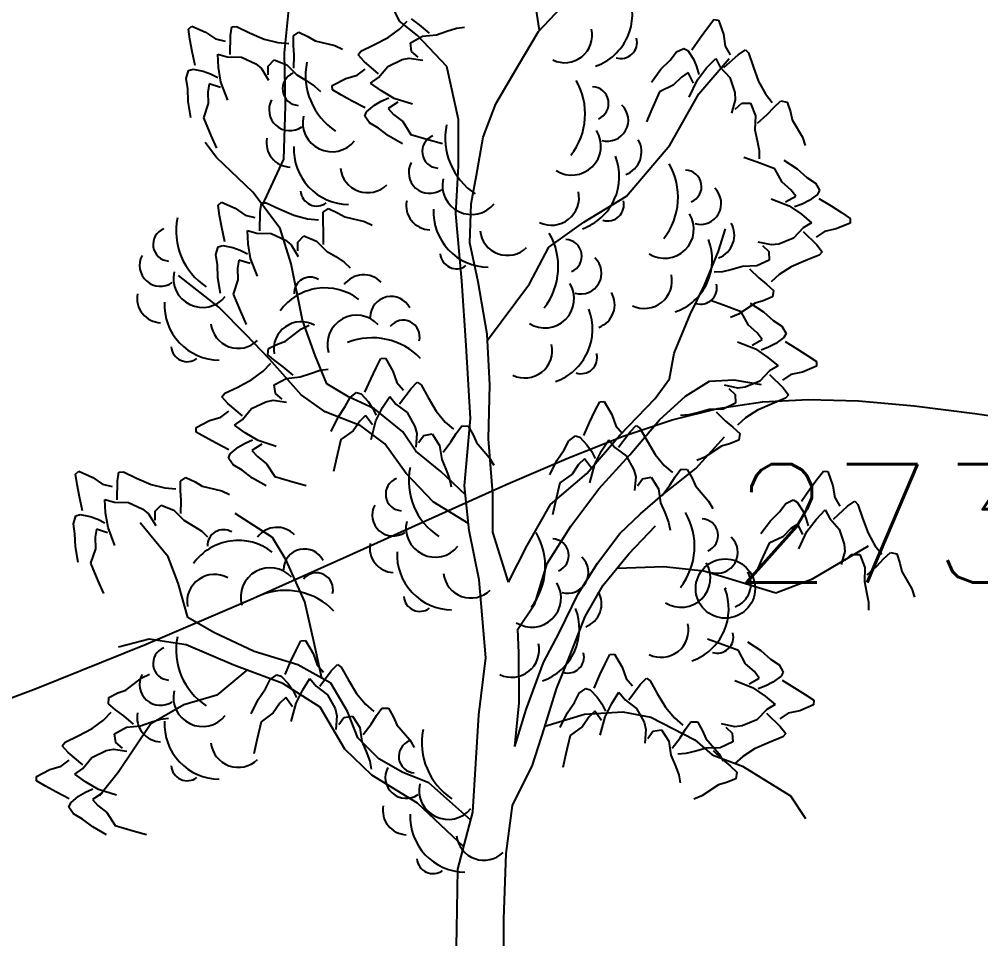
# Model space of a CAD drawing. Header units: millimetres. Extents: x 524954 to 526204, y 9523489 to 9524010.
# Drawn here: x 525845.68 to 525853.78, y 9523672.69 to 9523680.45 of the extents above; entities that cross this region are included whole.
import ezdxf

# ---------------------------------------------------------------- set-up
doc = ezdxf.new("R2010")
doc.units = ezdxf.units.MM
doc.header["$PDMODE"] = 32
doc.header["$PDSIZE"] = 0.5
doc.linetypes.add('ACAD_ISO12W100', pattern=[21, 12, -3, 0, -3, 0, -3])
for name, color, linetype in [('Arbre', 34, 'ACAD_ISO12W100'), ('CN_02_00', 4, 'Continuous'), ('TopoAlt', 3, 'Continuous'), ('TOPOJIS', 7, 'Continuous')]:
    doc.layers.add(name, color=color, linetype=linetype)
doc.styles.add('Simplex 1.0', font='Simplex.shx', dxfattribs={"width": 0.99, "height": 1})

# ---------------------------------------------------------------- blocks, each defined once
blk = doc.blocks.new('TCPOINT M')
at = {"color": 0}
blk.add_point((0, 0), dxfattribs=at)
at = {"layer": 'TopoAlt', "style": 'Simplex 1.0', "width": 0.99}
blk.add_attdef('ALT', (0.15, 0.15), '', height=1, dxfattribs=at)
blk = doc.blocks.new('v088')
at = {"linetype": 'Continuous'}
for p, q in [((0.3448, 10.1217), (0.2693, 10.6145)), ((-1.8059, 9.9306), (-1.7492, 10.4915)), ((-0.8352, 10.1996), (-0.9911, 10.5198)), ((0.3358, 10.1122), (0.6339, 10.4293)), ((-0.6834, 10.0784), (-0.8352, 10.1996)), ((-0.4354, 9.8162), (-0.6834, 10.0784)), ((0.1676, 9.8288), (0.3358, 10.1122)), ((-1.7966, 9.483), (-1.8059, 9.9306)), ((-0.339, 9.3704), (-0.4354, 9.8162)), ((-0.0246, 9.5014), (0.1676, 9.8288)), ((1.6901, 9.587), (1.945, 9.8846)), ((1.4442, 9.1527), (1.6901, 9.587)), ((-0.1306, 9.2193), (-0.0246, 9.5014)), ((-1.8121, 9.0349), (-1.7966, 9.483)), ((-0.337, 8.9787), (-0.339, 9.3704)), ((-2.3783, 9.048), (-2.4742, 9.1766)), ((-0.1861, 8.901), (-0.1306, 9.2193)), ((1.08, 8.7222), (1.4442, 9.1527)), ((-2.0737, 8.7558), (-2.3783, 9.048)), ((-1.992, 8.6473), (-1.8121, 9.0349)), ((-0.3597, 8.574), (-0.337, 8.9787)), ((-0.2308, 8.6575), (-0.1861, 8.901)), ((-1.8434, 8.4497), (-2.0737, 8.7558)), ((0.7177, 8.5032), (1.08, 8.7222)), ((-0.2426, 8.3277), (-0.2308, 8.6575)), ((-0.3105, 8.0091), (-0.3597, 8.574)), ((-1.7501, 8.1531), (-1.8434, 8.4497)), ((0.4236, 8.2918), (0.7177, 8.5032)), ((1.8546, 8.2596), (1.9129, 8.4473)), ((-0.1735, 7.9995), (-0.2426, 8.3277)), ((0.2621, 7.9837), (0.4236, 8.2918)), ((1.7363, 7.971), (1.8546, 8.2596)), ((-1.6531, 7.6763), (-1.7501, 8.1531)), ((-2.3581, 7.786), (-2.6995, 8.0525)), ((-0.2742, 7.4626), (-0.3105, 8.0091)), ((-0.0959, 7.5596), (-0.1735, 7.9995)), ((-0.0934, 7.5087), (0.2621, 7.9837)), ((1.617, 7.726), (1.7363, 7.971)), ((-2.1294, 7.5544), (-2.3581, 7.786)), ((1.4808, 7.3998), (1.617, 7.726)), ((-1.5474, 7.38), (-1.6531, 7.6763)), ((-1.9323, 7.3471), (-2.1294, 7.5544)), ((-0.0745, 7.1309), (-0.0959, 7.5596)), ((-0.2365, 6.8477), (-0.2742, 7.4626)), ((-1.4491, 7.1395), (-1.5474, 7.38)), ((1.4418, 7.1813), (1.4808, 7.3998)), ((-1.6648, 7.048), (-1.9323, 7.3471)), ((-1.2665, 7.0314), (-1.4491, 7.1395)), ((1.3209, 7.0171), (1.4418, 7.1813)), ((1.5755, 7.0348), (1.778, 7.1634)), ((1.778, 7.1634), (1.983, 7.1739)), ((1.983, 7.1739), (2.2139, 7.1352)), ((-0.0837, 6.6768), (-0.0745, 7.1309)), ((-1.4628, 6.9029), (-1.6648, 7.048)), ((-1.0467, 6.9303), (-1.2665, 7.0314)), ((1.0227, 6.7061), (1.3209, 7.0171)), ((1.3557, 6.8374), (1.5755, 7.0348)), ((-1.1618, 6.7848), (-1.4628, 6.9029)), ((-0.8063, 6.7363), (-1.0467, 6.9303)), ((-0.2869, 6.2807), (-0.2365, 6.8477)), ((1.107, 6.54), (1.3557, 6.8374)), ((-0.9597, 6.6336), (-1.1618, 6.7848)), ((-0.6972, 6.5707), (-0.8063, 6.7363)), ((-0.0491, 6.2111), (-0.0837, 6.6768)), ((0.7433, 6.3831), (1.0227, 6.7061)), ((1.6628, 6.4272), (1.906, 6.6935)), ((-0.7803, 6.3824), (-0.9597, 6.6336)), ((-0.4884, 6.4009), (-0.6972, 6.5707)), ((0.8455, 6.2546), (1.107, 6.54)), ((1.3814, 6.2037), (1.6628, 6.4272)), ((-0.5514, 6.1446), (-0.7803, 6.3824)), ((-0.2789, 6.2036), (-0.4884, 6.4009)), ((0.4379, 6.1217), (0.7433, 6.3831)), ((-0.2479, 5.9022), (-0.2869, 6.2807)), ((0.6096, 5.9388), (0.8455, 6.2546)), ((-0.0486, 5.8877), (-0.0491, 6.2111)), ((1.1982, 6.0444), (1.3814, 6.2037)), ((-0.2539, 5.9607), (-0.5514, 6.1446)), ((0.2399, 5.7756), (0.4379, 6.1217)), ((-1.9071, 5.8427), (-2.2223, 6.0475)), ((1.0213, 5.879), (1.1982, 6.0444)), ((-2.7868, 5.6812), (-3.0229, 5.9686)), ((0.4109, 5.6237), (0.6096, 5.9388)), ((1.0995, 5.7065), (1.3247, 5.9413)), ((-1.7911, 5.6523), (-1.9071, 5.8427)), ((-0.1646, 5.4873), (-0.2479, 5.9022)), ((0.0846, 5.4676), (-0.0486, 5.8877)), ((0.8338, 5.6263), (1.0213, 5.879)), ((0.0846, 5.4676), (0.2399, 5.7756)), ((2.6462, 5.4963), (3.1193, 5.7735)), ((-2.7013, 5.4591), (-2.7868, 5.6812)), ((0.8812, 5.4407), (1.0995, 5.7065)), ((-1.6346, 5.3011), (-1.7911, 5.6523)), ((0.3061, 5.2857), (0.4109, 5.6237)), ((0.6713, 5.3679), (0.8338, 5.6263)), ((1.0006, 5.5861), (1.394, 5.6007)), ((1.394, 5.6007), (1.7306, 5.5642)), ((1.7306, 5.5642), (1.9997, 5.4827)), ((-2.6206, 5.1685), (-2.7013, 5.4591)), ((-0.1073, 4.8293), (-0.1646, 5.4873)), ((0.7312, 5.1764), (0.8812, 5.4407)), ((1.9997, 5.4827), (2.3377, 5.3779)), ((2.3377, 5.3779), (2.6462, 5.4963)), ((0.5102, 5.0412), (0.6713, 5.3679)), ((-1.5592, 4.9668), (-1.6346, 5.3011)), ((0.1613, 5.0712), (0.3061, 5.2857)), ((-2.4003, 5.0425), (-2.6206, 5.1685)), ((0.6191, 4.888), (0.7312, 5.1764)), ((-2.0611, 4.8817), (-2.4003, 5.0425)), ((0.1717, 4.8724), (0.1613, 5.0712)), ((0.3786, 4.7897), (0.5102, 5.0412)), ((-2.9464, 4.9876), (-3.2062, 4.92)), ((-2.6344, 4.9381), (-2.9464, 4.9876)), ((-1.4917, 4.6586), (-1.5592, 4.9668)), ((-2.2328, 4.7662), (-2.6344, 4.9381)), ((-1.6919, 4.7713), (-2.0611, 4.8817)), ((0.1743, 4.4496), (0.1717, 4.8724)), ((0.489, 4.5681), (0.6191, 4.888)), ((-0.1657, 4.3492), (-0.1073, 4.8293)), ((0.2314, 4.3948), (0.3786, 4.7897)), ((-2.1227, 4.7254), (-2.3768, 4.5144)), ((-1.8192, 4.6131), (-2.2328, 4.7662)), ((-1.415, 4.6154), (-1.6919, 4.7713)), ((-1.5041, 4.4145), (-1.8192, 4.6131)), ((-1.2732, 4.3758), (-1.415, 4.6154)), ((0.3841, 4.2301), (0.489, 4.5681)), ((-2.3768, 4.5144), (-2.655, 4.434)), ((-2.655, 4.434), (-2.9315, 4.2727)), ((-1.2976, 4.0581), (-1.5041, 4.4145)), ((0.1384, 4.0819), (0.1743, 4.4496)), ((0.1384, 4.0819), (0.2314, 4.3948)), ((-1.1877, 4.1537), (-1.2732, 4.3758)), ((-0.2169, 3.5272), (-0.1657, 4.3492)), ((0.3911, 4.2526), (0.7235, 4.3553)), ((0.7235, 4.3553), (1.0465, 4.3745)), ((1.0465, 4.3745), (1.2838, 4.3297)), ((1.2838, 4.3297), (1.6547, 4.1385)), ((-2.9315, 4.2727), (-3.209, 3.8627)), ((0.2848, 3.9233), (0.3841, 4.2301)), ((-1.0099, 3.9771), (-1.1877, 4.1537)), ((1.6547, 4.1385), (1.8004, 4.0109)), ((-1.0692, 3.839), (-1.2976, 4.0581)), ((-0.8085, 3.8631), (-1.0099, 3.9771)), ((1.8004, 4.0109), (2.0573, 3.9168)), ((0.1177, 3.584), (0.2848, 3.9233)), ((2.0573, 3.9168), (2.4606, 3.664)), ((-3.209, 3.8627), (-3.3666, 3.6666)), ((-0.6849, 3.6045), (-1.0692, 3.839)), ((-0.589, 3.7744), (-0.8085, 3.8631)), ((-0.2343, 3.4611), (-0.589, 3.7744)), ((2.4606, 3.664), (2.589, 3.4739)), ((-0.2941, 3.234), (-0.6849, 3.6045)), ((0.064, 3.1786), (0.1177, 3.584)), ((-0.3436, 3.0457), (-0.2169, 3.5272)), ((0.0445, 2.6247), (0.064, 3.1786)), ((-0.3518, 2.5418), (-0.3436, 3.0457)), ((0.0429, 2.1085), (0.0445, 2.6247)), ((-0.3726, 1.7516), (-0.3518, 2.5418))]:
    blk.add_line(p, q, dxfattribs=at)
at = {"color": 3, "linetype": 'Continuous'}
for p, q in [((-0.6662, 10.1688), (-0.7348, 10.218)), ((-2.6162, 10.1323), (-2.587, 10.1577)), ((-2.587, 10.1577), (-2.4712, 10.1066)), ((-2.2608, 10.0773), (-2.2494, 10.1511)), ((-2.2494, 10.1511), (-2.2113, 10.1522)), ((-2.2113, 10.1522), (-2.101, 10.101)), ((-0.8359, 10.1311), (-0.7709, 10.1978)), ((-0.5833, 10.0982), (-0.6662, 10.1688)), ((-0.4378, 10.1134), (-0.3559, 10.1397)), ((-0.3559, 10.1397), (-0.2873, 10.1487)), ((1.7002, 10.0578), (1.7617, 10.1424)), ((1.7617, 10.1424), (1.8156, 10.2117)), ((1.8156, 10.2117), (1.8541, 10.2078)), ((1.8541, 10.2078), (1.8964, 10.0886)), ((-2.6028, 10.0456), (-2.6162, 10.1323)), ((-2.4712, 10.1066), (-2.3879, 10.0492)), ((-2.2643, 9.9167), (-2.2608, 10.0773)), ((-2.101, 10.101), (-1.977, 10.0475)), ((-1.7305, 9.9947), (-1.7301, 10.0737)), ((-1.7301, 10.0737), (-1.6848, 10.1049)), ((-1.6848, 10.1049), (-1.6075, 10.069)), ((-1.6075, 10.069), (-1.5466, 10.0327)), ((-1.0512, 9.9981), (-0.9313, 10.0604)), ((-0.9313, 10.0604), (-0.8359, 10.1311)), ((-0.7431, 10.0152), (-0.6418, 10.0712)), ((-0.6418, 10.0712), (-0.5231, 10.0829)), ((-0.5231, 10.0829), (-0.4378, 10.1134)), ((1.631, 9.9578), (1.7002, 10.0578)), ((1.8964, 10.0886), (1.9118, 9.9886)), ((-2.5835, 9.9428), (-2.6028, 10.0456)), ((-2.3879, 10.0492), (-2.3057, 10.0298)), ((-1.977, 10.0475), (-1.8618, 10.0181)), ((-1.8618, 10.0181), (-1.7691, 10.0099)), ((-1.7254, 9.9105), (-1.7305, 9.9947)), ((-1.5466, 10.0327), (-1.3822, 9.9939)), ((-1.3822, 9.9939), (-1.316, 9.9632)), ((-1.1606, 9.945), (-1.0512, 9.9981)), ((-0.7336, 9.9427), (-0.7431, 10.0152)), ((1.9118, 9.9886), (1.9541, 9.9155)), ((-2.5582, 9.8238), (-2.5835, 9.9428)), ((-2.3678, 9.9191), (-2.2883, 9.8969)), ((-2.3619, 9.8077), (-2.3678, 9.9191)), ((-2.2883, 9.8969), (-2.1685, 9.895)), ((-2.1685, 9.895), (-2.0471, 9.8386)), ((-1.7277, 9.8016), (-1.7254, 9.9105)), ((-1.1838, 9.9148), (-1.1606, 9.945)), ((-1.1339, 9.8592), (-1.1838, 9.9148)), ((-0.677, 9.8958), (-0.7336, 9.9427)), ((1.4463, 9.8693), (1.5002, 9.9386)), ((1.5002, 9.9386), (1.5617, 9.9693)), ((1.5617, 9.9693), (1.5963, 9.9501)), ((1.5963, 9.9501), (1.6425, 9.877)), ((1.9002, 9.8078), (2.0195, 9.9155)), ((2.0195, 9.9155), (2.081, 9.9578)), ((2.081, 9.9578), (2.1079, 9.9309)), ((2.1079, 9.9309), (2.1464, 9.8155)), ((-2.0471, 9.8386), (-1.9997, 9.7992)), ((-1.9438, 9.7464), (-1.9432, 9.8199)), ((-1.9432, 9.8199), (-1.893, 9.873)), ((-1.893, 9.873), (-1.7856, 9.8299)), ((-1.7856, 9.8299), (-1.7015, 9.7452)), ((-1.0116, 9.755), (-1.1339, 9.8592)), ((-1.0114, 9.724), (-0.9342, 9.8156)), ((-0.9342, 9.8156), (-0.8138, 9.874)), ((-0.8138, 9.874), (-0.7533, 9.8858)), ((-0.7533, 9.8858), (-0.6387, 9.8698)), ((1.3694, 9.7924), (1.4463, 9.8693)), ((1.6425, 9.877), (1.6694, 9.8155)), ((1.6694, 9.8155), (1.6887, 9.7501)), ((1.7541, 9.8039), (1.831, 9.8847)), ((1.831, 9.8847), (1.8695, 9.8116)), ((2.1464, 9.8155), (2.1926, 9.6885)), ((-2.634, 9.7155), (-2.6142, 9.7814)), ((-2.6142, 9.7814), (-2.5764, 9.7933)), ((-2.5764, 9.7933), (-2.4916, 9.7768)), ((-2.4916, 9.7768), (-2.4283, 9.7541)), ((-2.4283, 9.7541), (-2.3676, 9.7232)), ((-2.3419, 9.6831), (-2.3619, 9.8077)), ((-1.9997, 9.7992), (-1.9397, 9.7002)), ((-1.7015, 9.7452), (-1.624, 9.6985)), ((-1.2895, 9.7147), (-1.1923, 9.7429)), ((-1.1923, 9.7429), (-1.1254, 9.7944)), ((1.2886, 9.6847), (1.3694, 9.7924)), ((1.6002, 9.7655), (1.5425, 9.727)), ((1.6425, 9.677), (1.6002, 9.7655)), ((1.6771, 9.7039), (1.7541, 9.8039)), ((1.8695, 9.8116), (1.9502, 9.7232)), ((-2.6206, 9.6288), (-2.634, 9.7155)), ((-2.4395, 9.6694), (-2.4511, 9.6011)), ((-2.3461, 9.6395), (-2.4395, 9.6694)), ((-2.2831, 9.5325), (-2.3419, 9.6831)), ((-1.624, 9.6985), (-1.5519, 9.6516)), ((-1.5519, 9.6516), (-1.5015, 9.6041)), ((-1.4022, 9.6572), (-1.2895, 9.7147)), ((-1.401, 9.6186), (-1.4022, 9.6572)), ((-1.0789, 9.6763), (-1.0114, 9.724)), ((-0.9888, 9.6106), (-1.0789, 9.6763)), ((1.4733, 9.6578), (1.3579, 9.6039)), ((1.5425, 9.727), (1.4733, 9.6578)), ((1.6079, 9.5578), (1.6771, 9.7039)), ((1.9502, 9.7232), (1.9925, 9.5962)), ((2.1926, 9.6885), (2.2503, 9.5847)), ((-2.6175, 9.52), (-2.6206, 9.6288)), ((-2.4511, 9.6011), (-2.4483, 9.5032)), ((-1.3254, 9.5742), (-1.401, 9.6186)), ((-1.2335, 9.5242), (-1.3254, 9.5742)), ((-0.8796, 9.5473), (-0.9888, 9.6106)), ((1.3579, 9.6039), (1.2925, 9.4577)), ((1.9925, 9.5962), (1.9964, 9.5347)), ((2.2503, 9.5847), (2.308, 9.5116)), ((-2.5946, 9.3874), (-2.6175, 9.52)), ((-2.4483, 9.5032), (-2.4883, 9.3823)), ((-1.1253, 9.4685), (-1.2335, 9.5242)), ((-1.1132, 9.4352), (-1.0467, 9.4905)), ((-1.0467, 9.4905), (-0.9892, 9.5252)), ((-0.9892, 9.5252), (-0.9269, 9.5527)), ((-0.8484, 9.5165), (-0.9306, 9.463)), ((-0.7257, 9.4976), (-0.8796, 9.5473)), ((1.9964, 9.5347), (1.9656, 9.4231)), ((1.9964, 9.4577), (2.0502, 9.5077)), ((2.0502, 9.5077), (2.1233, 9.5077)), ((2.1233, 9.5077), (2.1656, 9.4)), ((2.3233, 9.4731), (2.381, 9.527)), ((2.381, 9.527), (2.4349, 9.5154)), ((2.4349, 9.5154), (2.4618, 9.4347)), ((-1.1278, 9.3984), (-1.1132, 9.4352)), ((-0.9306, 9.463), (-0.885, 9.4108)), ((-0.885, 9.4108), (-0.8073, 9.3511)), ((1.2925, 9.4577), (1.2463, 9.35)), ((2.1849, 9.3385), (2.2657, 9.4116)), ((2.2657, 9.4116), (2.3233, 9.4731)), ((2.4618, 9.4347), (2.4772, 9.3654)), ((-2.4883, 9.3823), (-2.4269, 9.2344)), ((-1.0892, 9.3413), (-1.1278, 9.3984)), ((-1.0136, 9.2969), (-1.0892, 9.3413)), ((-0.8073, 9.3511), (-0.7389, 9.2437)), ((2.1656, 9.4), (2.1618, 9.2808)), ((2.4772, 9.3654), (2.5618, 9.2193)), ((-0.9273, 9.2307), (-1.0136, 9.2969)), ((2.1618, 9.2808), (2.181, 9.1923)), ((-2.4269, 9.2344), (-2.3802, 9.1269)), ((-0.81, 9.1646), (-0.9273, 9.2307)), ((-0.7389, 9.2437), (-0.5855, 9.1979)), ((-0.5855, 9.1979), (-0.4727, 9.1661)), ((2.181, 9.1923), (2.1964, 9.1077)), ((2.5618, 9.2193), (2.5849, 9.15)), ((2.1964, 9.1077), (2.1964, 9.0385)), ((2.1801, 9.009), (2.0697, 9.0483)), ((2.3301, 8.953), (2.1801, 9.009)), ((2.4064, 9.0272), (2.519, 8.9533)), ((2.3912, 8.8412), (2.3301, 8.953)), ((2.519, 8.9533), (2.6006, 8.8814)), ((2.4646, 8.7765), (2.3912, 8.8412)), ((2.6006, 8.8814), (2.6731, 8.832)), ((2.5067, 8.7213), (2.4646, 8.7765)), ((2.6731, 8.832), (2.7077, 8.7725)), ((2.7077, 8.7725), (2.6907, 8.7368)), ((2.2998, 8.7005), (2.4501, 8.6406)), ((2.421, 8.6735), (2.5067, 8.7213)), ((2.6207, 8.6861), (2.5609, 8.6554)), ((2.6907, 8.7368), (2.6207, 8.6861)), ((2.7005, 8.7027), (2.8047, 8.6399)), ((-2.3661, 8.6466), (-2.3369, 8.6719)), ((-2.3527, 8.5599), (-2.3661, 8.6466)), ((-2.3369, 8.6719), (-2.2212, 8.6209)), ((-2.2212, 8.6209), (-2.1379, 8.5634)), ((-2.0108, 8.5916), (-1.9993, 8.6654)), ((-1.9993, 8.6654), (-1.9613, 8.6665)), ((-1.9613, 8.6665), (-1.8509, 8.6153)), ((-1.8509, 8.6153), (-1.7269, 8.5617)), ((-1.4801, 8.5879), (-1.4347, 8.6192)), ((-1.4347, 8.6192), (-1.3575, 8.5833)), ((2.4501, 8.6406), (2.5548, 8.5702)), ((2.5609, 8.6554), (2.4969, 8.632)), ((2.8047, 8.6399), (2.8931, 8.5838)), ((-2.3334, 8.4571), (-2.3527, 8.5599)), ((-2.1379, 8.5634), (-2.0557, 8.544)), ((-2.0143, 8.4309), (-2.0108, 8.5916)), ((-1.7269, 8.5617), (-1.6118, 8.5324)), ((-1.6118, 8.5324), (-1.519, 8.5242)), ((-1.4805, 8.509), (-1.4801, 8.5879)), ((-1.3575, 8.5833), (-1.2966, 8.547)), ((-1.2966, 8.547), (-1.1322, 8.5082)), ((2.5548, 8.5702), (2.6402, 8.4985)), ((2.8931, 8.5838), (2.9656, 8.5345)), ((2.9656, 8.5345), (2.9641, 8.4958)), ((-2.3082, 8.3381), (-2.3334, 8.4571)), ((-1.4754, 8.4248), (-1.4805, 8.509)), ((-1.1322, 8.5082), (-1.066, 8.4775)), ((2.5697, 8.4555), (2.4865, 8.3693)), ((2.6402, 8.4985), (2.5697, 8.4555)), ((2.8478, 8.4461), (2.749, 8.4244)), ((2.9641, 8.4958), (2.8478, 8.4461)), ((-2.1178, 8.4334), (-2.0382, 8.4112)), ((-2.1118, 8.322), (-2.1178, 8.4334)), ((-2.0382, 8.4112), (-1.9184, 8.4092)), ((-1.9184, 8.4092), (-1.7971, 8.3529)), ((-1.7971, 8.3529), (-1.7497, 8.3134)), ((-1.6931, 8.3341), (-1.643, 8.3873)), ((-1.643, 8.3873), (-1.5356, 8.3441)), ((-1.4776, 8.3159), (-1.4754, 8.4248)), ((2.4865, 8.3693), (2.3625, 8.3191)), ((2.5678, 8.4245), (2.6828, 8.3123)), ((2.749, 8.4244), (2.6787, 8.3776)), ((-2.384, 8.2298), (-2.3641, 8.2956)), ((-2.3641, 8.2956), (-2.3264, 8.3076)), ((-2.3264, 8.3076), (-2.2415, 8.291)), ((-2.2415, 8.291), (-2.1783, 8.2684)), ((-2.0919, 8.1974), (-2.1118, 8.322)), ((-1.7497, 8.3134), (-1.6897, 8.2145)), ((-1.6937, 8.2606), (-1.6931, 8.3341)), ((-1.5356, 8.3441), (-1.4515, 8.2595)), ((2.3013, 8.3113), (2.188, 8.335)), ((2.2245, 8.3065), (2.2778, 8.2559)), ((2.3625, 8.3191), (2.3013, 8.3113)), ((2.6828, 8.3123), (2.7289, 8.2536)), ((-2.3706, 8.1431), (-2.384, 8.2298)), ((-2.1783, 8.2684), (-2.1175, 8.2375)), ((-2.0331, 8.0467), (-2.0919, 8.1974)), ((-1.4515, 8.2595), (-1.374, 8.2128)), ((-1.374, 8.2128), (-1.3019, 8.1659)), ((2.2778, 8.2559), (2.2824, 8.183)), ((2.7037, 8.225), (2.591, 8.1793)), ((2.7289, 8.2536), (2.7037, 8.225)), ((-2.3674, 8.0343), (-2.3706, 8.1431)), ((-2.1895, 8.1837), (-2.2011, 8.1153)), ((-2.2011, 8.1153), (-2.1982, 8.0174)), ((-2.0961, 8.1537), (-2.1895, 8.1837)), ((-1.3019, 8.1659), (-1.2515, 8.1184)), ((2.0584, 8.1303), (1.9713, 8.1055)), ((2.1776, 8.1339), (2.0584, 8.1303)), ((2.1174, 8.1109), (2.1954, 8.0349)), ((2.2824, 8.183), (2.1776, 8.1339)), ((2.4672, 8.1253), (2.3672, 8.0611)), ((2.591, 8.1793), (2.4672, 8.1253)), ((-2.3445, 7.9016), (-2.3674, 8.0343)), ((1.8878, 8.0848), (1.8187, 8.0804)), ((1.9713, 8.1055), (1.8878, 8.0848)), ((2.1954, 8.0349), (2.2605, 7.9811)), ((2.3672, 8.0611), (2.2979, 7.9989)), ((-2.1982, 8.0174), (-2.2383, 7.8966)), ((2.2605, 7.9811), (2.3179, 7.927)), ((-2.2383, 7.8966), (-2.1768, 7.7487)), ((2.3098, 7.8725), (2.2308, 7.8405)), ((2.3179, 7.927), (2.3098, 7.8725)), ((1.8965, 7.8022), (1.7861, 7.8414)), ((2.0465, 7.7461), (1.8965, 7.8022)), ((2.1627, 7.8208), (2.0222, 7.7271)), ((2.1227, 7.8203), (2.2353, 7.7465)), ((2.2308, 7.8405), (2.1627, 7.8208)), ((-2.1768, 7.7487), (-2.1302, 7.6412)), ((2.0222, 7.7271), (1.9545, 7.6997)), ((2.1075, 7.6343), (2.0465, 7.7461)), ((2.2353, 7.7465), (2.3169, 7.6746)), ((-1.6632, 7.6026), (-1.5976, 7.6345)), ((2.1809, 7.5696), (2.1075, 7.6343)), ((2.3169, 7.6746), (2.3894, 7.6252)), ((2.3894, 7.6252), (2.424, 7.5657)), ((-1.7972, 7.4997), (-1.6632, 7.6026)), ((2.223, 7.5144), (2.1809, 7.5696)), ((2.424, 7.5657), (2.407, 7.5299)), ((-1.9404, 7.4382), (-1.8638, 7.4754)), ((-1.8638, 7.4754), (-1.7972, 7.4997)), ((2.0162, 7.4937), (2.1664, 7.4338)), ((2.1373, 7.4666), (2.223, 7.5144)), ((2.337, 7.4793), (2.2772, 7.4485)), ((2.407, 7.5299), (2.337, 7.4793)), ((2.4169, 7.4959), (2.521, 7.4331)), ((-1.9448, 7.3833), (-1.9404, 7.4382)), ((-1.8839, 7.3331), (-1.9448, 7.3833)), ((2.1664, 7.4338), (2.2711, 7.3633)), ((2.2772, 7.4485), (2.2132, 7.4252)), ((2.521, 7.4331), (2.6094, 7.377)), ((-1.985, 7.2461), (-1.9201, 7.3129)), ((-1.8154, 7.2839), (-1.8839, 7.3331)), ((-1.0336, 7.2746), (-0.9936, 7.3527)), ((-0.9936, 7.3527), (-0.9551, 7.3561)), ((-0.9551, 7.3561), (-0.8913, 7.2468)), ((2.2711, 7.3633), (2.3565, 7.2916)), ((2.6094, 7.377), (2.6819, 7.3276)), ((2.6819, 7.3276), (2.6805, 7.289)), ((-2.0805, 7.1754), (-1.985, 7.2461)), ((-1.7325, 7.2133), (-1.8154, 7.2839)), ((-1.6722, 7.1979), (-1.587, 7.2285)), ((-1.587, 7.2285), (-1.5051, 7.2548)), ((-1.5051, 7.2548), (-1.4365, 7.2638)), ((-1.0783, 7.18), (-1.0336, 7.2746)), ((-0.8913, 7.2468), (-0.8575, 7.1514)), ((2.286, 7.2486), (2.2028, 7.1624)), ((2.2841, 7.2177), (2.3991, 7.1055)), ((2.3565, 7.2916), (2.286, 7.2486)), ((2.4653, 7.2176), (2.395, 7.1707)), ((2.5641, 7.2392), (2.4653, 7.2176)), ((2.6805, 7.289), (2.5641, 7.2392)), ((-2.2004, 7.1132), (-2.0805, 7.1754)), ((-1.8923, 7.1303), (-1.791, 7.1862)), ((-1.791, 7.1862), (-1.6722, 7.1979)), ((-1.1277, 7.0688), (-1.0783, 7.18)), ((-0.8575, 7.1514), (-0.8023, 7.0875)), ((-0.7381, 7.0997), (-0.6855, 7.1528)), ((-0.6855, 7.1528), (-0.654, 7.1313)), ((2.2028, 7.1624), (2.0788, 7.1122)), ((-2.333, 7.0298), (-2.3098, 7.06)), ((-2.3098, 7.06), (-2.2004, 7.1132)), ((-1.8828, 7.0578), (-1.8923, 7.1303)), ((-1.8262, 7.0109), (-1.8828, 7.0578)), ((-1.2526, 7.0255), (-1.1978, 7.0672)), ((-1.1978, 7.0672), (-1.1602, 7.0548)), ((-0.8351, 6.9716), (-0.7381, 7.0997)), ((-0.654, 7.1313), (-0.5947, 7.0251)), ((2.0176, 7.1045), (1.9044, 7.1282)), ((1.9408, 7.0996), (1.9941, 7.049)), ((2.0788, 7.1122), (2.0176, 7.1045)), ((2.3991, 7.1055), (2.4452, 7.0467)), ((-2.283, 6.9743), (-2.333, 7.0298)), ((-2.1607, 6.8701), (-2.283, 6.9743)), ((-2.0833, 6.9307), (-1.963, 6.9891)), ((-1.963, 6.9891), (-1.9025, 7.0009)), ((-1.9025, 7.0009), (-1.7879, 6.9849)), ((-1.2925, 6.9474), (-1.2526, 7.0255)), ((-1.1602, 7.0548), (-1.1012, 6.9916)), ((-1.1012, 6.9916), (-1.0633, 6.9361)), ((-0.978, 6.9406), (-0.9175, 7.0343)), ((-0.9175, 7.0343), (-0.8661, 6.9697)), ((-0.5947, 7.0251), (-0.5257, 6.909)), ((0.8128, 6.9092), (0.8527, 6.9872)), ((0.8527, 6.9872), (0.8913, 6.9906)), ((0.8913, 6.9906), (0.9551, 6.8814)), ((1.9988, 6.9761), (1.8939, 6.9271)), ((1.9941, 7.049), (1.9988, 6.9761)), ((2.4201, 7.0181), (2.3073, 6.9725)), ((2.4452, 7.0467), (2.4201, 7.0181)), ((-2.3415, 6.858), (-2.2745, 6.9095)), ((-2.1606, 6.8391), (-2.0833, 6.9307)), ((-1.3538, 6.8575), (-1.2925, 6.9474)), ((-1.0633, 6.9361), (-1.0322, 6.8755)), ((-1.0349, 6.828), (-0.978, 6.9406)), ((-0.8661, 6.9697), (-0.7702, 6.8978)), ((-0.7702, 6.8978), (-0.705, 6.781)), ((-0.5257, 6.909), (-0.4496, 6.8178)), ((0.7681, 6.8145), (0.8128, 6.9092)), ((1.6876, 6.8986), (1.6041, 6.8779)), ((1.7747, 6.9234), (1.6876, 6.8986)), ((1.8939, 6.9271), (1.7747, 6.9234)), ((1.8337, 6.904), (1.9118, 6.828)), ((2.1835, 6.9184), (2.0835, 6.8543)), ((2.3073, 6.9725), (2.1835, 6.9184)), ((-2.5514, 6.7723), (-2.4387, 6.8298)), ((-2.4387, 6.8298), (-2.3415, 6.858)), ((-2.228, 6.7914), (-2.1606, 6.8391)), ((-1.413, 6.7366), (-1.3538, 6.8575)), ((-1.1715, 6.8255), (-1.2266, 6.7446)), ((-1.122, 6.8741), (-1.1715, 6.8255)), ((-1.0639, 6.7951), (-1.122, 6.8741)), ((-1.0757, 6.6715), (-1.0349, 6.828)), ((-0.4496, 6.8178), (-0.3793, 6.7567)), ((0.7187, 6.7034), (0.7681, 6.8145)), ((0.9551, 6.8814), (0.9888, 6.786)), ((1.6041, 6.8779), (1.535, 6.8736)), ((1.9118, 6.828), (1.9768, 6.7743)), ((2.0835, 6.8543), (2.0142, 6.7921)), ((-2.5502, 6.7337), (-2.5514, 6.7723)), ((-2.4746, 6.6893), (-2.5502, 6.7337)), ((-2.1379, 6.7256), (-2.228, 6.7914)), ((-1.2266, 6.7446), (-1.3299, 6.6702)), ((-0.705, 6.781), (-0.6897, 6.7213)), ((-0.357, 6.7218), (-0.3104, 6.7855)), ((-0.3104, 6.7855), (-0.2553, 6.7842)), ((-0.2553, 6.7842), (-0.2138, 6.7099)), ((0.9888, 6.786), (1.0441, 6.7221)), ((1.0112, 6.6062), (1.1083, 6.7343)), ((1.1083, 6.7343), (1.1609, 6.7873)), ((1.1609, 6.7873), (1.1923, 6.7659)), ((1.1923, 6.7659), (1.2517, 6.6597)), ((1.9768, 6.7743), (2.0342, 6.7201)), ((-2.3827, 6.6392), (-2.4746, 6.6893)), ((-2.1384, 6.6402), (-2.076, 6.6678)), ((-2.0288, 6.6624), (-2.1379, 6.7256)), ((-1.8748, 6.6127), (-2.0288, 6.6624)), ((-1.3299, 6.6702), (-1.3669, 6.5144)), ((-0.6897, 6.7213), (-0.6991, 6.6059)), ((-0.6753, 6.6457), (-0.6318, 6.7049)), ((-0.6318, 6.7049), (-0.56, 6.7185)), ((-0.56, 6.7185), (-0.4983, 6.6206)), ((-0.4679, 6.5637), (-0.4022, 6.6506)), ((-0.4022, 6.6506), (-0.357, 6.7218)), ((-0.2138, 6.7099), (-0.1857, 6.6447)), ((0.5538, 6.582), (0.5938, 6.6601)), ((0.5938, 6.6601), (0.6485, 6.7018)), ((0.6485, 6.7018), (0.6861, 6.6893)), ((0.6861, 6.6893), (0.7451, 6.6262)), ((0.8684, 6.5752), (0.9289, 6.6689)), ((0.9289, 6.6689), (0.9803, 6.6043)), ((1.2517, 6.6597), (1.3207, 6.5436)), ((2.0261, 6.6656), (1.9472, 6.6337)), ((2.0342, 6.7201), (2.0261, 6.6656)), ((-2.2745, 6.5836), (-2.3827, 6.6392)), ((-2.2624, 6.5503), (-2.1959, 6.6055)), ((-2.1959, 6.6055), (-2.1384, 6.6402)), ((-1.9976, 6.6315), (-2.0798, 6.5781)), ((-2.0798, 6.5781), (-2.0342, 6.5259)), ((-0.4983, 6.6206), (-0.4798, 6.5027)), ((-0.1857, 6.6447), (-0.0753, 6.5169)), ((0.4926, 6.4921), (0.5538, 6.582)), ((0.7451, 6.6262), (0.7831, 6.5707)), ((0.7831, 6.5707), (0.8142, 6.5101)), ((0.8114, 6.4626), (0.8684, 6.5752)), ((0.9803, 6.6043), (1.0762, 6.5324)), ((1.879, 6.6139), (1.7385, 6.5203)), ((1.9472, 6.6337), (1.879, 6.6139)), ((-2.2769, 6.5134), (-2.2624, 6.5503)), ((-2.2384, 6.4564), (-2.2769, 6.5134)), ((-2.0342, 6.5259), (-1.9565, 6.4662)), ((-1.3669, 6.5144), (-1.3922, 6.3999)), ((-0.4798, 6.5027), (-0.4444, 6.4194)), ((-0.0753, 6.5169), (-0.0397, 6.4532)), ((0.4333, 6.3712), (0.4926, 6.4921)), ((0.7244, 6.5087), (0.6749, 6.4601)), ((0.7824, 6.4297), (0.7244, 6.5087)), ((1.0762, 6.5324), (1.1414, 6.4156)), ((1.3207, 6.5436), (1.3968, 6.4523)), ((1.7385, 6.5203), (1.6708, 6.4929)), ((-2.1628, 6.412), (-2.2384, 6.4564)), ((-2.0765, 6.3457), (-2.1628, 6.412)), ((-1.9565, 6.4662), (-1.8881, 6.3588)), ((-0.4444, 6.4194), (-0.4135, 6.3391)), ((0.6749, 6.4601), (0.6198, 6.3792)), ((0.7707, 6.306), (0.8114, 6.4626)), ((1.1414, 6.4156), (1.1567, 6.3559)), ((1.3968, 6.4523), (1.4671, 6.3913)), ((1.4894, 6.3564), (1.536, 6.4201)), ((1.536, 6.4201), (1.5911, 6.4188)), ((1.5911, 6.4188), (1.6326, 6.3444)), ((-3.5682, 6.3771), (-3.539, 6.4025)), ((-3.5548, 6.2904), (-3.5682, 6.3771)), ((-3.539, 6.4025), (-3.4232, 6.3514)), ((-3.4232, 6.3514), (-3.3399, 6.2939)), ((-3.2129, 6.3221), (-3.2014, 6.3959)), ((-3.2014, 6.3959), (-3.1633, 6.397)), ((-3.1633, 6.397), (-3.053, 6.3458)), ((-3.053, 6.3458), (-2.929, 6.2922)), ((-2.6821, 6.3185), (-2.6368, 6.3497)), ((-2.6368, 6.3497), (-2.5596, 6.3138)), ((-1.9592, 6.2797), (-2.0765, 6.3457)), ((-1.8881, 6.3588), (-1.7347, 6.313)), ((-0.4135, 6.3391), (-0.4006, 6.2711)), ((0.6198, 6.3792), (0.5164, 6.3047)), ((1.1567, 6.3559), (1.1472, 6.2405)), ((1.171, 6.2803), (1.2146, 6.3394)), ((1.2146, 6.3394), (1.2864, 6.3531)), ((1.2864, 6.3531), (1.3481, 6.2552)), ((1.4442, 6.2852), (1.4894, 6.3564)), ((1.6326, 6.3444), (1.6606, 6.2793)), ((2.6234, 6.2497), (2.6849, 6.3343)), ((2.6849, 6.3343), (2.7388, 6.4036)), ((2.7388, 6.4036), (2.7772, 6.3997)), ((2.7772, 6.3997), (2.8196, 6.2805)), ((-3.5355, 6.1876), (-3.5548, 6.2904)), ((-3.3399, 6.2939), (-3.2577, 6.2746)), ((-3.2164, 6.1615), (-3.2129, 6.3221)), ((-2.929, 6.2922), (-2.8139, 6.2629)), ((-2.8139, 6.2629), (-2.7211, 6.2547)), ((-2.6826, 6.2395), (-2.6821, 6.3185)), ((-2.5596, 6.3138), (-2.4986, 6.2775)), ((-2.4986, 6.2775), (-2.3343, 6.2387)), ((-1.7347, 6.313), (-1.6219, 6.2812)), ((0.5164, 6.3047), (0.4795, 6.1489)), ((1.3481, 6.2552), (1.3665, 6.1373)), ((1.3784, 6.1983), (1.4442, 6.2852)), ((1.6606, 6.2793), (1.771, 6.1515)), ((2.5541, 6.1497), (2.6234, 6.2497)), ((2.8196, 6.2805), (2.8349, 6.1805)), ((-3.5103, 6.0686), (-3.5355, 6.1876)), ((-3.3198, 6.1639), (-3.2403, 6.1417)), ((-3.3139, 6.0525), (-3.3198, 6.1639)), ((-2.6774, 6.1553), (-2.6826, 6.2395)), ((-2.3343, 6.2387), (-2.2681, 6.208)), ((2.8349, 6.1805), (2.8773, 6.1074)), ((-3.2403, 6.1417), (-3.1205, 6.1398)), ((-3.1205, 6.1398), (-2.9991, 6.0834)), ((-2.9991, 6.0834), (-2.9517, 6.044)), ((-2.8952, 6.0647), (-2.845, 6.1178)), ((-2.845, 6.1178), (-2.7377, 6.0747)), ((-2.6797, 6.0464), (-2.6774, 6.1553)), ((0.4795, 6.1489), (0.4542, 6.0345)), ((1.3665, 6.1373), (1.4019, 6.054)), ((1.771, 6.1515), (1.8066, 6.0878)), ((2.3695, 6.0612), (2.4234, 6.1305)), ((2.4234, 6.1305), (2.4849, 6.1612)), ((2.4849, 6.1612), (2.5195, 6.142)), ((2.5195, 6.142), (2.5657, 6.0689)), ((2.8234, 5.9997), (2.9427, 6.1074)), ((2.9427, 6.1074), (3.0042, 6.1497)), ((3.0042, 6.1497), (3.0311, 6.1228)), ((3.0311, 6.1228), (3.0696, 6.0074)), ((-3.5861, 5.9603), (-3.5662, 6.0262)), ((-3.5662, 6.0262), (-3.5284, 6.0381)), ((-3.5284, 6.0381), (-3.4436, 6.0215)), ((-3.4436, 6.0215), (-3.3804, 5.9989)), ((-3.294, 5.9279), (-3.3139, 6.0525)), ((-2.9517, 6.044), (-2.8917, 5.945)), ((-2.8958, 5.9912), (-2.8952, 6.0647)), ((-2.7377, 6.0747), (-2.6536, 5.99)), ((1.4019, 6.054), (1.4328, 5.9737)), ((2.2926, 5.9843), (2.3695, 6.0612)), ((2.5657, 6.0689), (2.5926, 6.0074)), ((2.5926, 6.0074), (2.6118, 5.942)), ((2.6772, 5.9958), (2.7542, 6.0766)), ((2.7542, 6.0766), (2.7926, 6.0035)), ((2.7926, 6.0035), (2.8734, 5.9151)), ((3.0696, 6.0074), (3.1158, 5.8804)), ((-3.5727, 5.8736), (-3.5861, 5.9603)), ((-3.3804, 5.9989), (-3.3196, 5.968)), ((-3.2352, 5.7773), (-3.294, 5.9279)), ((-2.6536, 5.99), (-2.576, 5.9433)), ((-2.576, 5.9433), (-2.5039, 5.8964)), ((1.4328, 5.9737), (1.4458, 5.9057)), ((2.2118, 5.8766), (2.2926, 5.9843)), ((2.5234, 5.9574), (2.4657, 5.9189)), ((2.5657, 5.8689), (2.5234, 5.9574)), ((2.6003, 5.8958), (2.6772, 5.9958)), ((-3.5695, 5.7648), (-3.5727, 5.8736)), ((-3.3915, 5.9142), (-3.4031, 5.8459)), ((-3.4031, 5.8459), (-3.4003, 5.748)), ((-3.2981, 5.8843), (-3.3915, 5.9142)), ((-2.5039, 5.8964), (-2.4536, 5.8489)), ((2.3964, 5.8497), (2.281, 5.7958)), ((2.4657, 5.9189), (2.3964, 5.8497)), ((2.5311, 5.7497), (2.6003, 5.8958)), ((2.8734, 5.9151), (2.9157, 5.7881)), ((3.1158, 5.8804), (3.1734, 5.7766)), ((-3.5466, 5.6322), (-3.5695, 5.7648)), ((2.281, 5.7958), (2.2156, 5.6496)), ((2.9157, 5.7881), (2.9196, 5.7266)), ((3.1734, 5.7766), (3.2311, 5.7035)), ((-3.4003, 5.748), (-3.4403, 5.6271)), ((2.9196, 5.7266), (2.8888, 5.615)), ((2.9196, 5.6496), (2.9734, 5.6996)), ((2.9734, 5.6996), (3.0465, 5.6996)), ((3.0465, 5.6996), (3.0888, 5.5919)), ((3.2465, 5.665), (3.3042, 5.7189)), ((3.3042, 5.7189), (3.3581, 5.7073)), ((3.3581, 5.7073), (3.385, 5.6266)), ((-3.4403, 5.6271), (-3.3789, 5.4792)), ((2.2156, 5.6496), (2.1695, 5.5419)), ((3.1081, 5.5304), (3.1888, 5.6035)), ((3.1888, 5.6035), (3.2465, 5.665)), ((3.385, 5.6266), (3.4004, 5.5573)), ((3.0888, 5.5919), (3.085, 5.4727)), ((3.4004, 5.5573), (3.485, 5.4112)), ((-3.3789, 5.4792), (-3.3323, 5.3717)), ((3.085, 5.4727), (3.1042, 5.3842)), ((3.1042, 5.3842), (3.1196, 5.2996)), ((3.485, 5.4112), (3.5081, 5.3419)), ((3.1196, 5.2996), (3.1196, 5.2304)), ((-1.7068, 4.8945), (-1.6668, 4.9726)), ((-1.6668, 4.9726), (-1.6283, 4.976)), ((-1.6283, 4.976), (-1.5645, 4.8667)), ((1.8724, 4.9461), (1.762, 4.9854)), ((2.0987, 4.9642), (2.2113, 4.8904)), ((-1.7514, 4.7999), (-1.7068, 4.8945)), ((-1.5645, 4.8667), (-1.5307, 4.7714)), ((2.0224, 4.89), (1.8724, 4.9461)), ((2.0834, 4.7783), (2.0224, 4.89)), ((2.2113, 4.8904), (2.2929, 4.8185)), ((-1.8008, 4.6887), (-1.7514, 4.7999)), ((0.8993, 4.7791), (0.9393, 4.8572)), ((0.9393, 4.8572), (0.9778, 4.8606)), ((0.9778, 4.8606), (1.0416, 4.7513)), ((2.2929, 4.8185), (2.3654, 4.7691)), ((-1.5307, 4.7714), (-1.4755, 4.7074)), ((-1.5083, 4.5916), (-1.4112, 4.7196)), ((-1.4112, 4.7196), (-1.3587, 4.7727)), ((-1.3587, 4.7727), (-1.3272, 4.7513)), ((-1.3272, 4.7513), (-1.2679, 4.6451)), ((0.8546, 4.6845), (0.8993, 4.7791)), ((1.0416, 4.7513), (1.0754, 4.656)), ((2.1569, 4.7135), (2.0834, 4.7783)), ((2.1989, 4.6584), (2.1569, 4.7135)), ((2.3654, 4.7691), (2.4, 4.7096)), ((2.4, 4.7096), (2.383, 4.6739)), ((-3.1435, 4.5571), (-3.0095, 4.66)), ((-3.0095, 4.66), (-2.9439, 4.6918)), ((-1.9657, 4.5674), (-1.9257, 4.6454)), ((-1.9257, 4.6454), (-1.871, 4.6871)), ((-1.871, 4.6871), (-1.8334, 4.6747)), ((-1.8334, 4.6747), (-1.7744, 4.6115)), ((-1.6512, 4.5605), (-1.5907, 4.6542)), ((-1.5907, 4.6542), (-1.5392, 4.5896)), ((-1.2679, 4.6451), (-1.1988, 4.529)), ((0.8053, 4.5733), (0.8546, 4.6845)), ((1.0754, 4.656), (1.1306, 4.592)), ((1.1948, 4.6042), (1.2474, 4.6573)), ((1.2474, 4.6573), (1.2789, 4.6359)), ((1.2789, 4.6359), (1.3382, 4.5297)), ((1.9921, 4.6376), (2.1424, 4.5777)), ((2.1133, 4.6106), (2.1989, 4.6584)), ((2.3129, 4.6232), (2.2532, 4.5924)), ((2.383, 4.6739), (2.3129, 4.6232)), ((2.3928, 4.6398), (2.497, 4.577)), ((-3.2101, 4.5328), (-3.1435, 4.5571)), ((-2.0269, 4.4774), (-1.9657, 4.5674)), ((-1.7744, 4.6115), (-1.7365, 4.5561)), ((-1.7365, 4.5561), (-1.7054, 4.4954)), ((-1.7081, 4.4479), (-1.6512, 4.5605)), ((-1.5392, 4.5896), (-1.4434, 4.5178)), ((0.6804, 4.53), (0.7351, 4.5718)), ((0.7351, 4.5718), (0.7727, 4.5593)), ((0.7727, 4.5593), (0.8317, 4.4961)), ((1.0978, 4.4762), (1.1948, 4.6042)), ((2.1424, 4.5777), (2.247, 4.5072)), ((2.2532, 4.5924), (2.1892, 4.5691)), ((2.497, 4.577), (2.5853, 4.5209)), ((-3.2911, 4.4407), (-3.2867, 4.4956)), ((-3.2867, 4.4956), (-3.2101, 4.5328)), ((-2.0862, 4.3565), (-2.0269, 4.4774)), ((-1.7952, 4.494), (-1.8447, 4.4455)), ((-1.7371, 4.415), (-1.7952, 4.494)), ((-1.4434, 4.5178), (-1.3781, 4.401)), ((-1.1988, 4.529), (-1.1228, 4.4377)), ((0.6404, 4.452), (0.6804, 4.53)), ((0.8317, 4.4961), (0.8696, 4.4407)), ((0.9549, 4.4451), (1.0154, 4.5388)), ((1.0154, 4.5388), (1.0668, 4.4742)), ((1.0668, 4.4742), (1.1627, 4.4024)), ((1.3382, 4.5297), (1.4072, 4.4136)), ((2.247, 4.5072), (2.3325, 4.4356)), ((2.5853, 4.5209), (2.6578, 4.4715)), ((2.6578, 4.4715), (2.6564, 4.4329)), ((-3.2303, 4.3905), (-3.2911, 4.4407)), ((-3.1617, 4.3413), (-3.2303, 4.3905)), ((-1.8447, 4.4455), (-1.8998, 4.3645)), ((-1.7488, 4.2914), (-1.7081, 4.4479)), ((-1.3781, 4.401), (-1.3629, 4.3412)), ((-1.1228, 4.4377), (-1.0524, 4.3767)), ((-1.0302, 4.3418), (-0.9835, 4.4054)), ((-0.9835, 4.4054), (-0.9285, 4.4041)), ((-0.9285, 4.4041), (-0.8869, 4.3298)), ((0.5791, 4.362), (0.6404, 4.452)), ((0.8696, 4.4407), (0.9007, 4.38)), ((0.898, 4.3325), (0.9549, 4.4451)), ((1.1627, 4.4024), (1.228, 4.2856)), ((1.4072, 4.4136), (1.4833, 4.3223)), ((2.262, 4.3926), (2.1788, 4.3064)), ((2.3325, 4.4356), (2.262, 4.3926)), ((2.5401, 4.3831), (2.4412, 4.3615)), ((2.6564, 4.4329), (2.5401, 4.3831)), ((-3.4268, 4.2328), (-3.3314, 4.3035)), ((-3.3314, 4.3035), (-3.2664, 4.3702)), ((-3.0788, 4.2707), (-3.1617, 4.3413)), ((-2.9333, 4.2859), (-2.8514, 4.3121)), ((-2.8514, 4.3121), (-2.7828, 4.3211)), ((-1.8998, 4.3645), (-2.0031, 4.2901)), ((-1.3629, 4.3412), (-1.3723, 4.2259)), ((-1.3485, 4.2656), (-1.3049, 4.3248)), ((-1.3049, 4.3248), (-1.2331, 4.3384)), ((-1.2331, 4.3384), (-1.1715, 4.2405)), ((-1.0754, 4.2705), (-1.0302, 4.3418)), ((-0.8869, 4.3298), (-0.8589, 4.2646)), ((0.5199, 4.2411), (0.5791, 4.362)), ((0.7614, 4.3301), (0.7063, 4.2491)), ((0.8109, 4.3786), (0.7614, 4.3301)), ((0.869, 4.2996), (0.8109, 4.3786)), ((0.8572, 4.176), (0.898, 4.3325)), ((1.4833, 4.3223), (1.5536, 4.2613)), ((2.1788, 4.3064), (2.0548, 4.2561)), ((2.2601, 4.3616), (2.3751, 4.2494)), ((2.4412, 4.3615), (2.371, 4.3146)), ((-3.5467, 4.1705), (-3.4268, 4.2328)), ((-3.2386, 4.1877), (-3.1373, 4.2436)), ((-3.1373, 4.2436), (-3.0186, 4.2553)), ((-3.0186, 4.2553), (-2.9333, 4.2859)), ((-2.0031, 4.2901), (-2.0401, 4.1343)), ((-1.1715, 4.2405), (-1.153, 4.1227)), ((-1.1411, 4.1837), (-1.0754, 4.2705)), ((-0.8589, 4.2646), (-0.7485, 4.1368)), ((0.7063, 4.2491), (0.603, 4.1747)), ((1.228, 4.2856), (1.2432, 4.2258)), ((1.2432, 4.2258), (1.2338, 4.1105)), ((1.3011, 4.2094), (1.373, 4.223)), ((1.373, 4.223), (1.4346, 4.1251)), ((1.5307, 4.1551), (1.5759, 4.2264)), ((1.5759, 4.2264), (1.6226, 4.29)), ((1.6226, 4.29), (1.6776, 4.2887)), ((1.6776, 4.2887), (1.7191, 4.2144)), ((1.9936, 4.2484), (1.8803, 4.2721)), ((1.9168, 4.2436), (1.9701, 4.193)), ((2.0548, 4.2561), (1.9936, 4.2484)), ((2.3751, 4.2494), (2.4212, 4.1906)), ((-3.6561, 4.1174), (-3.5467, 4.1705)), ((-3.2291, 4.1152), (-3.2386, 4.1877)), ((-0.7485, 4.1368), (-0.7129, 4.0731)), ((0.603, 4.1747), (0.566, 4.0189)), ((1.2576, 4.1502), (1.3011, 4.2094)), ((1.465, 4.0683), (1.5307, 4.1551)), ((1.7191, 4.2144), (1.7472, 4.1493)), ((1.7472, 4.1493), (1.8576, 4.0214)), ((1.9701, 4.193), (1.9747, 4.12)), ((2.396, 4.1621), (2.2833, 4.1164)), ((2.4212, 4.1906), (2.396, 4.1621)), ((-3.6793, 4.0872), (-3.6561, 4.1174)), ((-3.6294, 4.0317), (-3.6793, 4.0872)), ((-3.3093, 4.0465), (-3.2488, 4.0583)), ((-3.2488, 4.0583), (-3.1342, 4.0423)), ((-3.1725, 4.0683), (-3.2291, 4.1152)), ((-2.0401, 4.1343), (-2.0653, 4.0199)), ((-1.153, 4.1227), (-1.1176, 4.0393)), ((1.4346, 4.1251), (1.4531, 4.0073)), ((1.7506, 4.0673), (1.6636, 4.0426)), ((1.8699, 4.071), (1.7506, 4.0673)), ((1.9747, 4.12), (1.8699, 4.071)), ((2.1595, 4.0623), (2.0595, 3.9982)), ((2.2833, 4.1164), (2.1595, 4.0623)), ((-3.5071, 3.9275), (-3.6294, 4.0317)), ((-3.5069, 3.8964), (-3.4297, 3.988)), ((-3.4297, 3.988), (-3.3093, 4.0465)), ((-1.1176, 4.0393), (-1.0867, 3.9591)), ((0.566, 4.0189), (0.5407, 3.9045)), ((1.4531, 4.0073), (1.4885, 3.9239)), ((1.5801, 4.0219), (1.511, 4.0175)), ((1.6636, 4.0426), (1.5801, 4.0219)), ((1.8097, 4.0479), (1.8877, 3.9719)), ((1.8576, 4.0214), (1.8932, 3.9577)), ((2.0595, 3.9982), (1.9902, 3.936)), ((-3.785, 3.8871), (-3.6878, 3.9154)), ((-3.6878, 3.9154), (-3.6208, 3.9668)), ((-3.5743, 3.8488), (-3.5069, 3.8964)), ((-1.0867, 3.9591), (-1.0738, 3.891)), ((1.4885, 3.9239), (1.5194, 3.8437)), ((1.8877, 3.9719), (1.9528, 3.9182)), ((1.9528, 3.9182), (2.0102, 3.864)), ((-3.8977, 3.8297), (-3.785, 3.8871)), ((-3.8965, 3.791), (-3.8977, 3.8297)), ((-3.4842, 3.783), (-3.5743, 3.8488)), ((1.5194, 3.8437), (1.5323, 3.7756)), ((2.0102, 3.864), (2.002, 3.8096)), ((-3.8209, 3.7466), (-3.8965, 3.791)), ((-3.729, 3.6966), (-3.8209, 3.7466)), ((-3.3751, 3.7197), (-3.4842, 3.783)), ((1.855, 3.7579), (1.7144, 3.6642)), ((1.9231, 3.7776), (1.855, 3.7579)), ((2.002, 3.8096), (1.9231, 3.7776)), ((-3.6208, 3.641), (-3.729, 3.6966)), ((-3.6087, 3.6076), (-3.5422, 3.6629)), ((-3.5422, 3.6629), (-3.4847, 3.6976)), ((-3.4847, 3.6976), (-3.4223, 3.7252)), ((-3.3439, 3.6889), (-3.4261, 3.6355)), ((-3.2212, 3.6701), (-3.3751, 3.7197)), ((1.7144, 3.6642), (1.6468, 3.6368)), ((-3.6232, 3.5708), (-3.6087, 3.6076)), ((-3.5847, 3.5138), (-3.6232, 3.5708)), ((-3.4261, 3.6355), (-3.3805, 3.5833)), ((-3.3805, 3.5833), (-3.3028, 3.5236)), ((-3.5091, 3.4694), (-3.5847, 3.5138)), ((-3.3028, 3.5236), (-3.2344, 3.4162)), ((-3.4228, 3.4031), (-3.5091, 3.4694)), ((-3.2344, 3.4162), (-3.081, 3.3703)), ((-3.3055, 3.337), (-3.4228, 3.4031)), ((-3.081, 3.3703), (-2.9682, 3.3386))]:
    blk.add_line(p, q, dxfattribs=at)
for centre, major_axis, start_param, end_param in [((0.6623, 10.2582), (-0.3298, 0.3298), 2.69514, 4.302022), ((0.5573, 10.0804), (0.1641, 0.1641), 3.478918, 5.717341), ((1.0314, 10.0206), (0.0964, 0.0964), 3.62262, 5.745019), ((-1.0632, 9.7428), (0.3995, 0.3995), 2.158504, 3.344219), ((-1.6825, 9.6282), (-0.099, 0.099), -0.421529, 2.292047), ((0.1648, 9.4153), (0.3995, 0.3995), 4.836335, 6.022049), ((0.7881, 9.5054), (-0.099, 0.099), 2.746913, 5.46049), ((-1.7599, 9.4514), (-0.1246, 0.1246), 0.293965, 2.957824), ((0.9181, 9.3628), (0.1246, 0.1246), 3.651933, 6.315792), ((-1.4053, 9.3432), (0.1741, 0.1741), 2.133893, 4.816631), ((0.1148, 9.2139), (-0.3995, 0.3995), 0.587708, 1.773422), ((0.617, 9.1466), (-0.1741, 0.1741), 1.793126, 4.475865), ((-1.7527, 9.1724), (-0.1445, 0.1445), 0.590553, 2.325666), ((-0.5045, 9.0993), (0.099, 0.099), 1.149268, 3.862844), ((1.0008, 9.0963), (-0.1445, 0.1445), 2.713295, 4.448408), ((-1.2605, 9.1191), (0.3298, 0.3298), 2.307735, 3.914618), ((-0.5819, 8.9225), (0.1246, 0.1246), 1.864761, 4.52862), ((0.5518, 8.8878), (-0.3298, 0.3298), 2.69514, 4.302022), ((-1.1039, 8.9843), (0.1641, 0.1641), 2.463212, 4.701636), ((0.9486, 8.7133), (-0.3995, 0.3995), 3.265538, 4.451253), ((1.5719, 8.8034), (0.099, 0.099), 4.31771, 7.031286), ((-0.2273, 8.8143), (0.1741, 0.1741), 2.133893, 4.816631), ((-1.5338, 8.7756), (0.0964, 0.0964), 2.435534, 4.557933), ((0.4467, 8.71), (-0.1641, 0.1641), 1.908121, 4.146545), ((1.7019, 8.6608), (0.1246, 0.1246), 3.651933, 6.315792), ((-0.5746, 8.6435), (0.1445, 0.1445), 2.161349, 3.896462), ((0.9208, 8.6502), (0.0964, 0.0964), 3.62262, 5.745019), ((-0.0825, 8.5902), (0.3298, 0.3298), 2.307735, 3.914618), ((-2.1547, 8.4302), (0.3995, 0.3995), 2.158504, 3.344219), ((1.4008, 8.4446), (0.1741, 0.1741), 3.363922, 6.046661), ((-2.774, 8.3155), (-0.099, 0.099), -0.421529, 2.292047), ((1.7845, 8.3943), (-0.1445, 0.1445), 2.713295, 4.448408), ((0.0741, 8.4554), (0.1641, 0.1641), 2.463212, 4.701636), ((-0.0612, 8.1267), (-0.3995, 0.3995), 3.265538, 4.451253), ((0.5622, 8.2168), (0.099, 0.099), 4.31771, 7.031286), ((1.3355, 8.1858), (-0.3298, 0.3298), 2.69514, 4.302022), ((-2.8514, 8.1388), (-0.1246, 0.1246), 0.293965, 2.957824), ((-0.3558, 8.2467), (0.0964, 0.0964), 2.435534, 4.557933), ((0.6922, 8.0742), (-0.1246, 0.1246), 2.081137, 4.744996), ((-2.4968, 8.0306), (0.1741, 0.1741), 2.133893, 4.816631), ((-1.5891, 7.9031), (0.0964, 0.0964), 0.254619, 2.377018), ((-1.1385, 7.8551), (-0.1445, 0.1445), 4.692823, 6.427936), ((1.2305, 8.008), (0.1641, 0.1641), 3.478918, 5.717341), ((-1.4642, 7.4823), (0.3298, 0.3298), 0.12682, 1.733702), ((0.391, 7.858), (0.1741, 0.1741), 3.363922, 6.046661), ((1.7045, 7.9482), (-0.0964, 0.0964), 2.051824, 4.174223), ((-2.8441, 7.8598), (-0.1445, 0.1445), 0.590553, 2.325666), ((-0.9057, 7.7012), (0.1246, 0.1246), 5.967031, 8.63089), ((0.7748, 7.8077), (-0.1445, 0.1445), 2.713295, 4.448408), ((-2.352, 7.8064), (0.3298, 0.3298), 2.307735, 3.914618), ((-1.1975, 7.4726), (-0.1741, 0.1741), 4.665366, 7.348105), ((0.3258, 7.5992), (0.3298, 0.3298), 4.265936, 5.872819), ((-2.1954, 7.6717), (0.1641, 0.1641), 2.463212, 4.701636), ((-1.6643, 7.4312), (-0.1641, 0.1641), -1.288499, 0.949924), ((-0.8052, 7.5365), (-0.099, 0.099), 3.680741, 6.394318), ((-1.0661, 6.9632), (-0.3995, 0.3995), 4.689978, 5.875693), ((0.2207, 7.4214), (0.1641, 0.1641), 3.478918, 5.717341), ((-2.6253, 7.463), (0.0964, 0.0964), 2.435534, 4.557933), ((0.6948, 7.3616), (-0.0964, 0.0964), 2.051824, 4.174223), ((-0.1929, 6.3242), (-0.3995, 0.3995), 0.587708, 1.773422), ((-0.8122, 6.2095), (-0.099, 0.099), -0.421529, 2.292047), ((-0.8896, 6.0328), (0.1246, 0.1246), 1.864761, 4.52862), ((1.088, 5.7707), (-0.3995, 0.3995), 3.265538, 4.451253), ((-1.8693, 5.7251), (0.1445, 0.1445), 6.263619, 7.998733), ((-0.535, 5.9246), (0.1741, 0.1741), 2.133893, 4.816631), ((1.7113, 5.8608), (0.099, 0.099), 4.31771, 7.031286), ((-2.32, 5.773), (0.0964, 0.0964), 0.254619, 2.377018), ((-0.1718, 5.6024), (0.3995, 0.3995), 4.836335, 6.022049), ((1.8413, 5.7182), (-0.1246, 0.1246), 2.081137, 4.744996), ((-2.1951, 5.3523), (0.3298, 0.3298), 0.12682, 1.733702), ((-1.6366, 5.5711), (-0.1246, 0.1246), 4.396235, 7.060094), ((-0.8824, 5.7538), (-0.1445, 0.1445), 0.590553, 2.325666), ((0.4516, 5.6925), (0.099, 0.099), 4.31771, 7.031286), ((-0.3902, 5.7004), (0.3298, 0.3298), 2.307735, 3.914618), ((0.5816, 5.5499), (0.1246, 0.1246), 3.651933, 6.315792), ((-1.9284, 5.3425), (0.1741, 0.1741), 6.236163, 8.918901), ((1.5402, 5.502), (0.1741, 0.1741), 3.363922, 6.046661), ((-2.3952, 5.3012), (-0.1641, 0.1641), -1.288499, 0.949924), ((-1.536, 5.4064), (0.099, 0.099), 5.251538, 7.965114), ((-0.2336, 5.5657), (-0.1641, 0.1641), 0.892416, 3.130839), ((1.924, 5.4517), (-0.1445, 0.1445), 2.713295, 4.448408), ((-1.7969, 4.8332), (0.3995, 0.3995), 6.260774, 7.446489), ((0.2804, 5.3337), (0.1741, 0.1741), 3.363922, 6.046661), ((0.6642, 5.2834), (-0.1445, 0.1445), 2.713295, 4.448408), ((1.4749, 5.2432), (0.3298, 0.3298), 4.265936, 5.872819), ((-0.6635, 5.357), (0.0964, 0.0964), 2.435534, 4.557933), ((0.2152, 5.0749), (-0.3298, 0.3298), 2.69514, 4.302022), ((1.3699, 5.0654), (-0.1641, 0.1641), 1.908121, 4.146545), ((1.844, 5.0056), (-0.0964, 0.0964), 2.051824, 4.174223), ((-2.1547, 4.8961), (-0.3995, 0.3995), 0.587708, 1.773422), ((0.1101, 4.8971), (-0.1641, 0.1641), 1.908121, 4.146545), ((-2.774, 4.7815), (-0.099, 0.099), -0.421529, 2.292047), ((0.5842, 4.8373), (0.0964, 0.0964), 3.62262, 5.745019), ((-2.8514, 4.6047), (-0.1246, 0.1246), 0.293965, 2.957824), ((-2.4968, 4.4965), (0.1741, 0.1741), 2.133893, 4.816631), ((-2.8441, 4.3258), (-0.1445, 0.1445), 0.590553, 2.325666), ((-2.352, 4.2724), (0.3298, 0.3298), 2.307735, 3.914618), ((-0.0823, 4.1124), (0.3995, 0.3995), 2.158504, 3.344219), ((-2.1954, 4.1377), (0.1641, 0.1641), 2.463212, 4.701636), ((-0.7016, 3.9977), (0.099, 0.099), 1.149268, 3.862844), ((-2.6253, 3.929), (0.0964, 0.0964), 2.435534, 4.557933), ((-0.779, 3.821), (0.1246, 0.1246), 1.864761, 4.52862), ((-0.4244, 3.7128), (0.1741, 0.1741), 2.133893, 4.816631), ((-0.7718, 3.542), (-0.1445, 0.1445), 0.590553, 2.325666), ((-0.2796, 3.4886), (0.3298, 0.3298), 2.307735, 3.914618), ((-0.1231, 3.3539), (0.1641, 0.1641), 2.463212, 4.701636), ((-0.5529, 3.1452), (0.0964, 0.0964), 2.435534, 4.557933)]:
    blk.add_ellipse(centre, major_axis=major_axis, ratio=1, start_param=start_param, end_param=end_param, dxfattribs=at)

msp = doc.modelspace()

# ---------------------------------------------------------------- linework, layer by layer
at = {"layer": 'CN_02_00', "elevation": 274, "flags": 128}
msp.add_lwpolyline([(525838.8787, 9523673.7004), (525839.5859, 9523673.6088), (525840.3471, 9523673.5657), (525841.162, 9523673.5859), (525842.0303, 9523673.6841), (525842.9483, 9523673.8696), (525843.8991, 9523674.1298), (525844.8624, 9523674.4466), (525845.8179, 9523674.8017), (525846.7454, 9523675.177), (525847.6246, 9523675.5543), (525848.4352, 9523675.9155), (525849.1569, 9523676.2424), (525849.7762, 9523676.5203), (525850.3066, 9523676.7485), (525850.7683, 9523676.9298), (525851.1815, 9523677.067), (525851.5664, 9523677.1627), (525851.9432, 9523677.2198), (525852.3322, 9523677.2409), (525852.7535, 9523677.229), (525853.2225, 9523677.1875), (525853.7351, 9523677.1227), (525854.2822, 9523677.0417)], dxfattribs=at)

# ---------------------------------------------------------------- block references
at = {"layer": 'Arbre'}
msp.add_blockref('v088', (525849.718, 9523670.232), dxfattribs=at)
at = {"layer": 'TOPOJIS'}
ref = msp.add_blockref('TCPOINT M', (525851.6305, 9523675.6453, 273.74), dxfattribs=at)
ref.add_attrib('ALT', '273.74', (525851.6805, 9523675.6953, 273.74), dxfattribs={"layer": 'TopoAlt', "height": 1, "style": 'Simplex 1.0', "width": 0.99})

doc.saveas('drawing.dxf')
